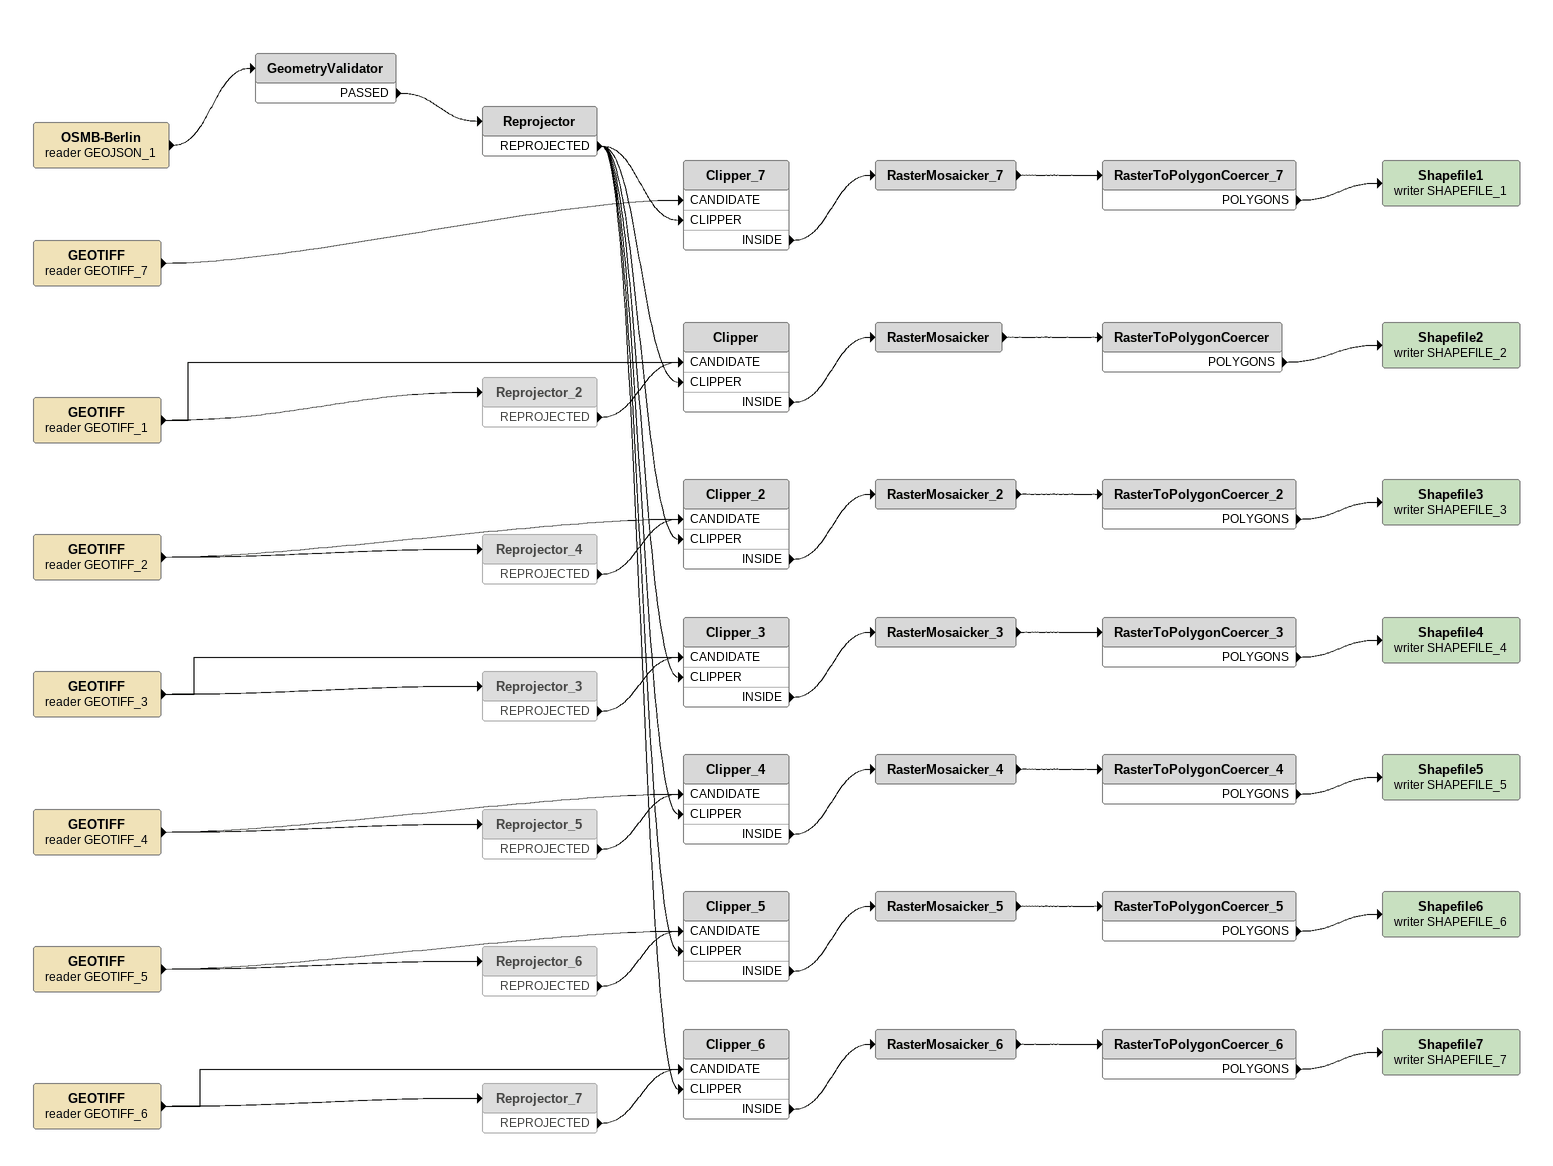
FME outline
OSMB-Berlin (reader GEOJSON_1)
    -> GeometryValidator
GeometryValidator
    PASSED -> Reprojector
Reprojector
    REPROJECTED -> Clipper [CLIPPER]
    REPROJECTED -> Clipper_2 [CLIPPER]
    REPROJECTED -> Clipper_3 [CLIPPER]
    REPROJECTED -> Clipper_6 [CLIPPER]
    REPROJECTED -> Clipper_4 [CLIPPER]
    REPROJECTED -> Clipper_5 [CLIPPER]
    REPROJECTED -> Clipper_7 [CLIPPER]
GEOTIFF (reader GEOTIFF_7)
    -> Clipper_7 [CANDIDATE]
Clipper_7
    INSIDE -> RasterMosaicker_7
RasterMosaicker_7
    -> RasterToPolygonCoercer_7
RasterToPolygonCoercer_7
    POLYGONS -> Shapefile1 (writer SHAPEFILE_1)
Shapefile1 (writer SHAPEFILE_1)
GEOTIFF (reader GEOTIFF_1)
    -> Reprojector_2
    -> Clipper [CANDIDATE]
Reprojector_2 [off]
    REPROJECTED -> Clipper [CANDIDATE]
Clipper
    INSIDE -> RasterMosaicker
RasterMosaicker
    -> RasterToPolygonCoercer
RasterToPolygonCoercer
    POLYGONS -> Shapefile2 (writer SHAPEFILE_2)
Shapefile2 (writer SHAPEFILE_2)
GEOTIFF (reader GEOTIFF_2)
    -> Reprojector_4
    -> Clipper_2 [CANDIDATE]
Reprojector_4 [off]
    REPROJECTED -> Clipper_2 [CANDIDATE]
Clipper_2
    INSIDE -> RasterMosaicker_2
RasterMosaicker_2
    -> RasterToPolygonCoercer_2
RasterToPolygonCoercer_2
    POLYGONS -> Shapefile3 (writer SHAPEFILE_3)
Shapefile3 (writer SHAPEFILE_3)
GEOTIFF (reader GEOTIFF_3)
    -> Reprojector_3
    -> Clipper_3 [CANDIDATE]
Reprojector_3 [off]
    REPROJECTED -> Clipper_3 [CANDIDATE]
Clipper_3
    INSIDE -> RasterMosaicker_3
RasterMosaicker_3
    -> RasterToPolygonCoercer_3
RasterToPolygonCoercer_3
    POLYGONS -> Shapefile4 (writer SHAPEFILE_4)
Shapefile4 (writer SHAPEFILE_4)
GEOTIFF (reader GEOTIFF_4)
    -> Reprojector_5
    -> Clipper_4 [CANDIDATE]
Reprojector_5 [off]
    REPROJECTED -> Clipper_4 [CANDIDATE]
Clipper_4
    INSIDE -> RasterMosaicker_4
RasterMosaicker_4
    -> RasterToPolygonCoercer_4
RasterToPolygonCoercer_4
    POLYGONS -> Shapefile5 (writer SHAPEFILE_5)
Shapefile5 (writer SHAPEFILE_5)
GEOTIFF (reader GEOTIFF_5)
    -> Reprojector_6
    -> Clipper_5 [CANDIDATE]
Reprojector_6 [off]
    REPROJECTED -> Clipper_5 [CANDIDATE]
Clipper_5
    INSIDE -> RasterMosaicker_5
RasterMosaicker_5
    -> RasterToPolygonCoercer_5
RasterToPolygonCoercer_5
    POLYGONS -> Shapefile6 (writer SHAPEFILE_6)
Shapefile6 (writer SHAPEFILE_6)
GEOTIFF (reader GEOTIFF_6)
    -> Reprojector_7
    -> Clipper_6 [CANDIDATE]
Reprojector_7 [off]
    REPROJECTED -> Clipper_6 [CANDIDATE]
Clipper_6
    INSIDE -> RasterMosaicker_6
RasterMosaicker_6
    -> RasterToPolygonCoercer_6
RasterToPolygonCoercer_6
    POLYGONS -> Shapefile7 (writer SHAPEFILE_7)
Shapefile7 (writer SHAPEFILE_7)
